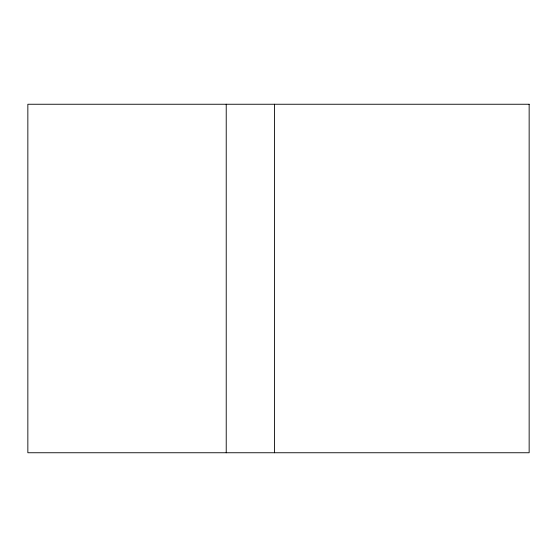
<?xml version="1.0" encoding="UTF-8"?>
<svg xmlns="http://www.w3.org/2000/svg" width="557" height="557" viewBox="0 0 557 557"><rect width="100%" height="100%" fill="white"/><g stroke="black" fill="none" stroke-linecap="round" stroke-linejoin="round"><path stroke-width="0.84" d="M274.476 104.25L274.476 452.75M226.226 104.25L226.226 452.75M529.15 104.25L27.85 104.25L27.85 452.75L529.15 452.75L529.15 104.25"/></g></svg>
